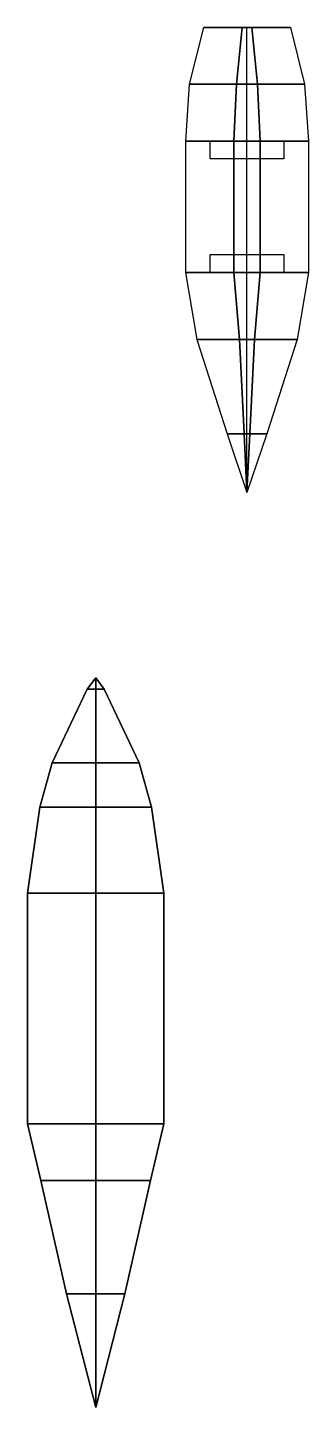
# Model space of a CAD drawing. Extents: x -14.7 to 14.7, y -31.6 to 48.
# Drawn here: x -14.67 to -11.7, y 33.37 to 47.97 of the extents above.
import ezdxf

# ---------------------------------------------------------------- set-up
doc = ezdxf.new("R2010")
doc.units = 0
doc.layers.add('BOATS', color=1, linetype='CONTINUOUS')

msp = doc.modelspace()

# ---------------------------------------------------------------- linework, layer by layer
at = {"layer": 'BOATS'}
for points in [[(-12.81, 47.97, 6.81), (-12.96, 47.37, 6.81), (-12.46, 47.37, 6.14), (-12.4, 47.97, 6.48)], [(-12.35, 47.97, 6.81), (-12.81, 47.97, 6.81), (-12.4, 47.97, 6.48), (-12.35, 47.97, 6.48)], [(-12.4, 47.97, 6.48), (-12.46, 47.37, 6.14), (-12.35, 47.37, 6.14), (-12.35, 47.97, 6.48)], [(-12.35, 47.97, 6.81), (-11.89, 47.97, 6.81), (-12.3, 47.97, 6.48), (-12.35, 47.97, 6.48)], [(-12.3, 47.97, 6.48), (-12.24, 47.37, 6.14), (-12.35, 47.37, 6.14), (-12.35, 47.97, 6.48)], [(-11.89, 47.97, 6.81), (-11.74, 47.37, 6.81), (-12.24, 47.37, 6.14), (-12.3, 47.97, 6.48)], [(-12.96, 47.37, 6.81), (-13, 46.77, 6.81), (-12.49, 46.77, 6.04), (-12.46, 47.37, 6.14)], [(-12.46, 47.37, 6.14), (-12.49, 46.77, 6.04), (-12.35, 46.77, 6.04), (-12.35, 47.37, 6.14)], [(-12.24, 47.37, 6.14), (-12.21, 46.77, 6.04), (-12.35, 46.77, 6.04), (-12.35, 47.37, 6.14)], [(-11.74, 47.37, 6.81), (-11.7, 46.77, 6.81), (-12.21, 46.77, 6.04), (-12.24, 47.37, 6.14)], [(-13, 46.77, 6.81), (-13, 45.38, 6.81), (-12.49, 45.38, 6.04), (-12.49, 46.77, 6.04)], [(-11.96, 46.77, 6.43), (-11.96, 46.58, 6.43), (-12.74, 46.58, 6.43), (-12.74, 46.77, 6.43)], [(-12.49, 46.77, 6.04), (-12.49, 45.38, 6.04), (-12.35, 45.38, 6.04), (-12.35, 46.77, 6.04)], [(-12.21, 46.77, 6.04), (-12.21, 45.38, 6.04), (-12.35, 45.38, 6.04), (-12.35, 46.77, 6.04)], [(-11.7, 46.77, 6.81), (-11.7, 45.38, 6.81), (-12.21, 45.38, 6.04), (-12.21, 46.77, 6.04)], [(-11.96, 45.57, 6.43), (-11.96, 45.38, 6.43), (-12.74, 45.38, 6.43), (-12.74, 45.57, 6.43)], [(-13, 45.38, 6.81), (-12.88, 44.67, 6.81), (-12.43, 44.67, 6.04), (-12.49, 45.38, 6.04)], [(-12.49, 45.38, 6.04), (-12.43, 44.67, 6.04), (-12.35, 44.67, 6.04), (-12.35, 45.38, 6.04)], [(-12.21, 45.38, 6.04), (-12.27, 44.67, 6.04), (-12.35, 44.67, 6.04), (-12.35, 45.38, 6.04)], [(-11.7, 45.38, 6.81), (-11.82, 44.67, 6.81), (-12.27, 44.67, 6.04), (-12.21, 45.38, 6.04)], [(-12.88, 44.67, 6.81), (-12.56, 43.67, 6.81), (-12.38, 43.67, 6.15), (-12.43, 44.67, 6.04)], [(-12.43, 44.67, 6.04), (-12.38, 43.67, 6.15), (-12.35, 43.67, 6.15), (-12.35, 44.67, 6.04)], [(-12.27, 44.67, 6.04), (-12.32, 43.67, 6.15), (-12.35, 43.67, 6.15), (-12.35, 44.67, 6.04)], [(-11.82, 44.67, 6.81), (-12.14, 43.67, 6.81), (-12.32, 43.67, 6.15), (-12.27, 44.67, 6.04)], [(-12.56, 43.67, 6.81), (-12.35, 43.05, 6.81), (-12.35, 43.05, 6.65), (-12.38, 43.67, 6.15)], [(-12.38, 43.67, 6.15), (-12.35, 43.05, 6.65), (-12.35, 43.05, 6.65), (-12.35, 43.67, 6.15)], [(-12.14, 43.67, 6.81), (-12.35, 43.05, 6.81), (-12.35, 43.05, 6.65), (-12.32, 43.67, 6.15)], [(-12.32, 43.67, 6.15), (-12.35, 43.05, 6.65), (-12.35, 43.05, 6.65), (-12.35, 43.67, 6.15)], [(-13.95, 41.09, 6.54), (-13.95, 40.97, 6.11), (-14.04, 40.97, 6.96), (-13.95, 41.09, 6.97)], [(-13.95, 41.09, 6.97), (-14.04, 40.97, 6.96), (-13.95, 40.97, 6.11), (-13.95, 41.09, 6.54)], [(-13.95, 41.09, 6.97), (-13.86, 40.97, 6.96), (-13.95, 40.97, 6.11), (-13.95, 41.09, 6.54)], [(-13.95, 41.09, 6.54), (-13.95, 40.97, 6.11), (-13.86, 40.97, 6.96), (-13.95, 41.09, 6.97)], [(-13.95, 40.97, 6.11), (-13.95, 40.19, 5.98), (-14.41, 40.19, 6.84), (-14.04, 40.97, 6.96)], [(-14.04, 40.97, 6.96), (-14.41, 40.19, 6.84), (-13.95, 40.19, 5.98), (-13.95, 40.97, 6.11)], [(-13.86, 40.97, 6.96), (-13.49, 40.19, 6.84), (-13.95, 40.19, 5.98), (-13.95, 40.97, 6.11)], [(-13.95, 40.97, 6.11), (-13.95, 40.19, 5.98), (-13.49, 40.19, 6.84), (-13.86, 40.97, 6.96)], [(-14.41, 40.19, 6.84), (-14.54, 39.72, 6.71), (-13.95, 39.72, 5.98), (-13.95, 40.19, 5.98)], [(-13.95, 40.19, 5.98), (-13.95, 39.72, 5.98), (-14.54, 39.72, 6.71), (-14.41, 40.19, 6.84)], [(-13.95, 40.19, 5.98), (-13.95, 39.72, 5.98), (-13.36, 39.72, 6.71), (-13.49, 40.19, 6.84)], [(-13.49, 40.19, 6.84), (-13.36, 39.72, 6.71), (-13.95, 39.72, 5.98), (-13.95, 40.19, 5.98)], [(-13.95, 39.72, 5.98), (-13.95, 38.81, 5.98), (-14.67, 38.81, 6.71), (-14.54, 39.72, 6.71)], [(-14.54, 39.72, 6.71), (-14.67, 38.81, 6.71), (-13.95, 38.81, 5.98), (-13.95, 39.72, 5.98)], [(-13.36, 39.72, 6.71), (-13.23, 38.81, 6.71), (-13.95, 38.81, 5.98), (-13.95, 39.72, 5.98)], [(-13.95, 39.72, 5.98), (-13.95, 38.81, 5.98), (-13.23, 38.81, 6.71), (-13.36, 39.72, 6.71)], [(-13.95, 38.81, 5.98), (-13.95, 36.37, 5.98), (-14.67, 36.37, 6.69), (-14.67, 38.81, 6.71)], [(-14.67, 38.81, 6.71), (-14.67, 36.37, 6.69), (-13.95, 36.37, 5.98), (-13.95, 38.81, 5.98)], [(-13.23, 38.81, 6.71), (-13.23, 36.37, 6.69), (-13.95, 36.37, 5.98), (-13.95, 38.81, 5.98)], [(-13.95, 38.81, 5.98), (-13.95, 36.37, 5.98), (-13.23, 36.37, 6.69), (-13.23, 38.81, 6.71)], [(-14.67, 36.37, 6.69), (-14.53, 35.77, 6.69), (-13.95, 35.77, 5.98), (-13.95, 36.37, 5.98)], [(-13.95, 36.37, 5.98), (-13.95, 35.77, 5.98), (-14.53, 35.77, 6.69), (-14.67, 36.37, 6.69)], [(-13.95, 36.37, 5.98), (-13.95, 35.77, 5.98), (-13.37, 35.77, 6.69), (-13.23, 36.37, 6.69)], [(-13.23, 36.37, 6.69), (-13.37, 35.77, 6.69), (-13.95, 35.77, 5.98), (-13.95, 36.37, 5.98)], [(-13.95, 35.77, 5.98), (-13.95, 34.57, 5.98), (-14.26, 34.57, 6.99), (-14.53, 35.77, 6.69)], [(-14.53, 35.77, 6.69), (-14.26, 34.57, 6.99), (-13.95, 34.57, 5.98), (-13.95, 35.77, 5.98)], [(-13.37, 35.77, 6.69), (-13.64, 34.57, 6.99), (-13.95, 34.57, 5.98), (-13.95, 35.77, 5.98)], [(-13.95, 35.77, 5.98), (-13.95, 34.57, 5.98), (-13.64, 34.57, 6.99), (-13.37, 35.77, 6.69)], [(-14.26, 34.57, 6.99), (-13.95, 33.37, 6.98), (-13.95, 33.37, 6.77), (-13.95, 34.57, 5.98)], [(-13.95, 34.57, 5.98), (-13.95, 33.37, 6.77), (-13.95, 33.37, 6.98), (-14.26, 34.57, 6.99)], [(-13.95, 34.57, 5.98), (-13.95, 33.37, 6.77), (-13.95, 33.37, 6.98), (-13.64, 34.57, 6.99)], [(-13.64, 34.57, 6.99), (-13.95, 33.37, 6.98), (-13.95, 33.37, 6.77), (-13.95, 34.57, 5.98)]]:
    msp.add_3dface(points, dxfattribs=at)

doc.saveas('drawing.dxf')
